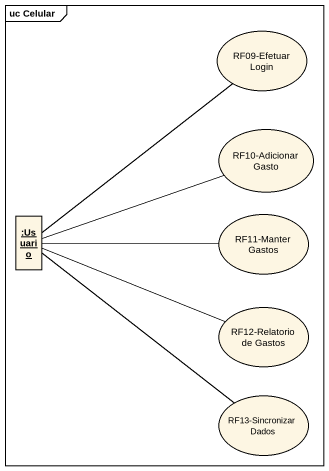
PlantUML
@startuml
mainframe uc Celular
allowmixing
hide circle
hide empty members
usecase "RF09-Efetuar Login" as RF09_Efetuar_Login
usecase "RF10-Adicionar Gasto" as RF10_Adicionar_Gasto
object ":Usuario" as Usuario
usecase "RF11-Manter Gastos" as RF11_Manter_Gastos
usecase "RF12-Relatorio de Gastos" as RF12_Relatorio_de_Gastos
usecase "RF13-Sincronizar Dados" as RF13_Sincronizar_Dados
Usuario -up- RF09_Efetuar_Login
Usuario -right- RF10_Adicionar_Gasto
Usuario -right- RF11_Manter_Gastos
Usuario -right- RF12_Relatorio_de_Gastos
Usuario -- RF13_Sincronizar_Dados
@enduml
